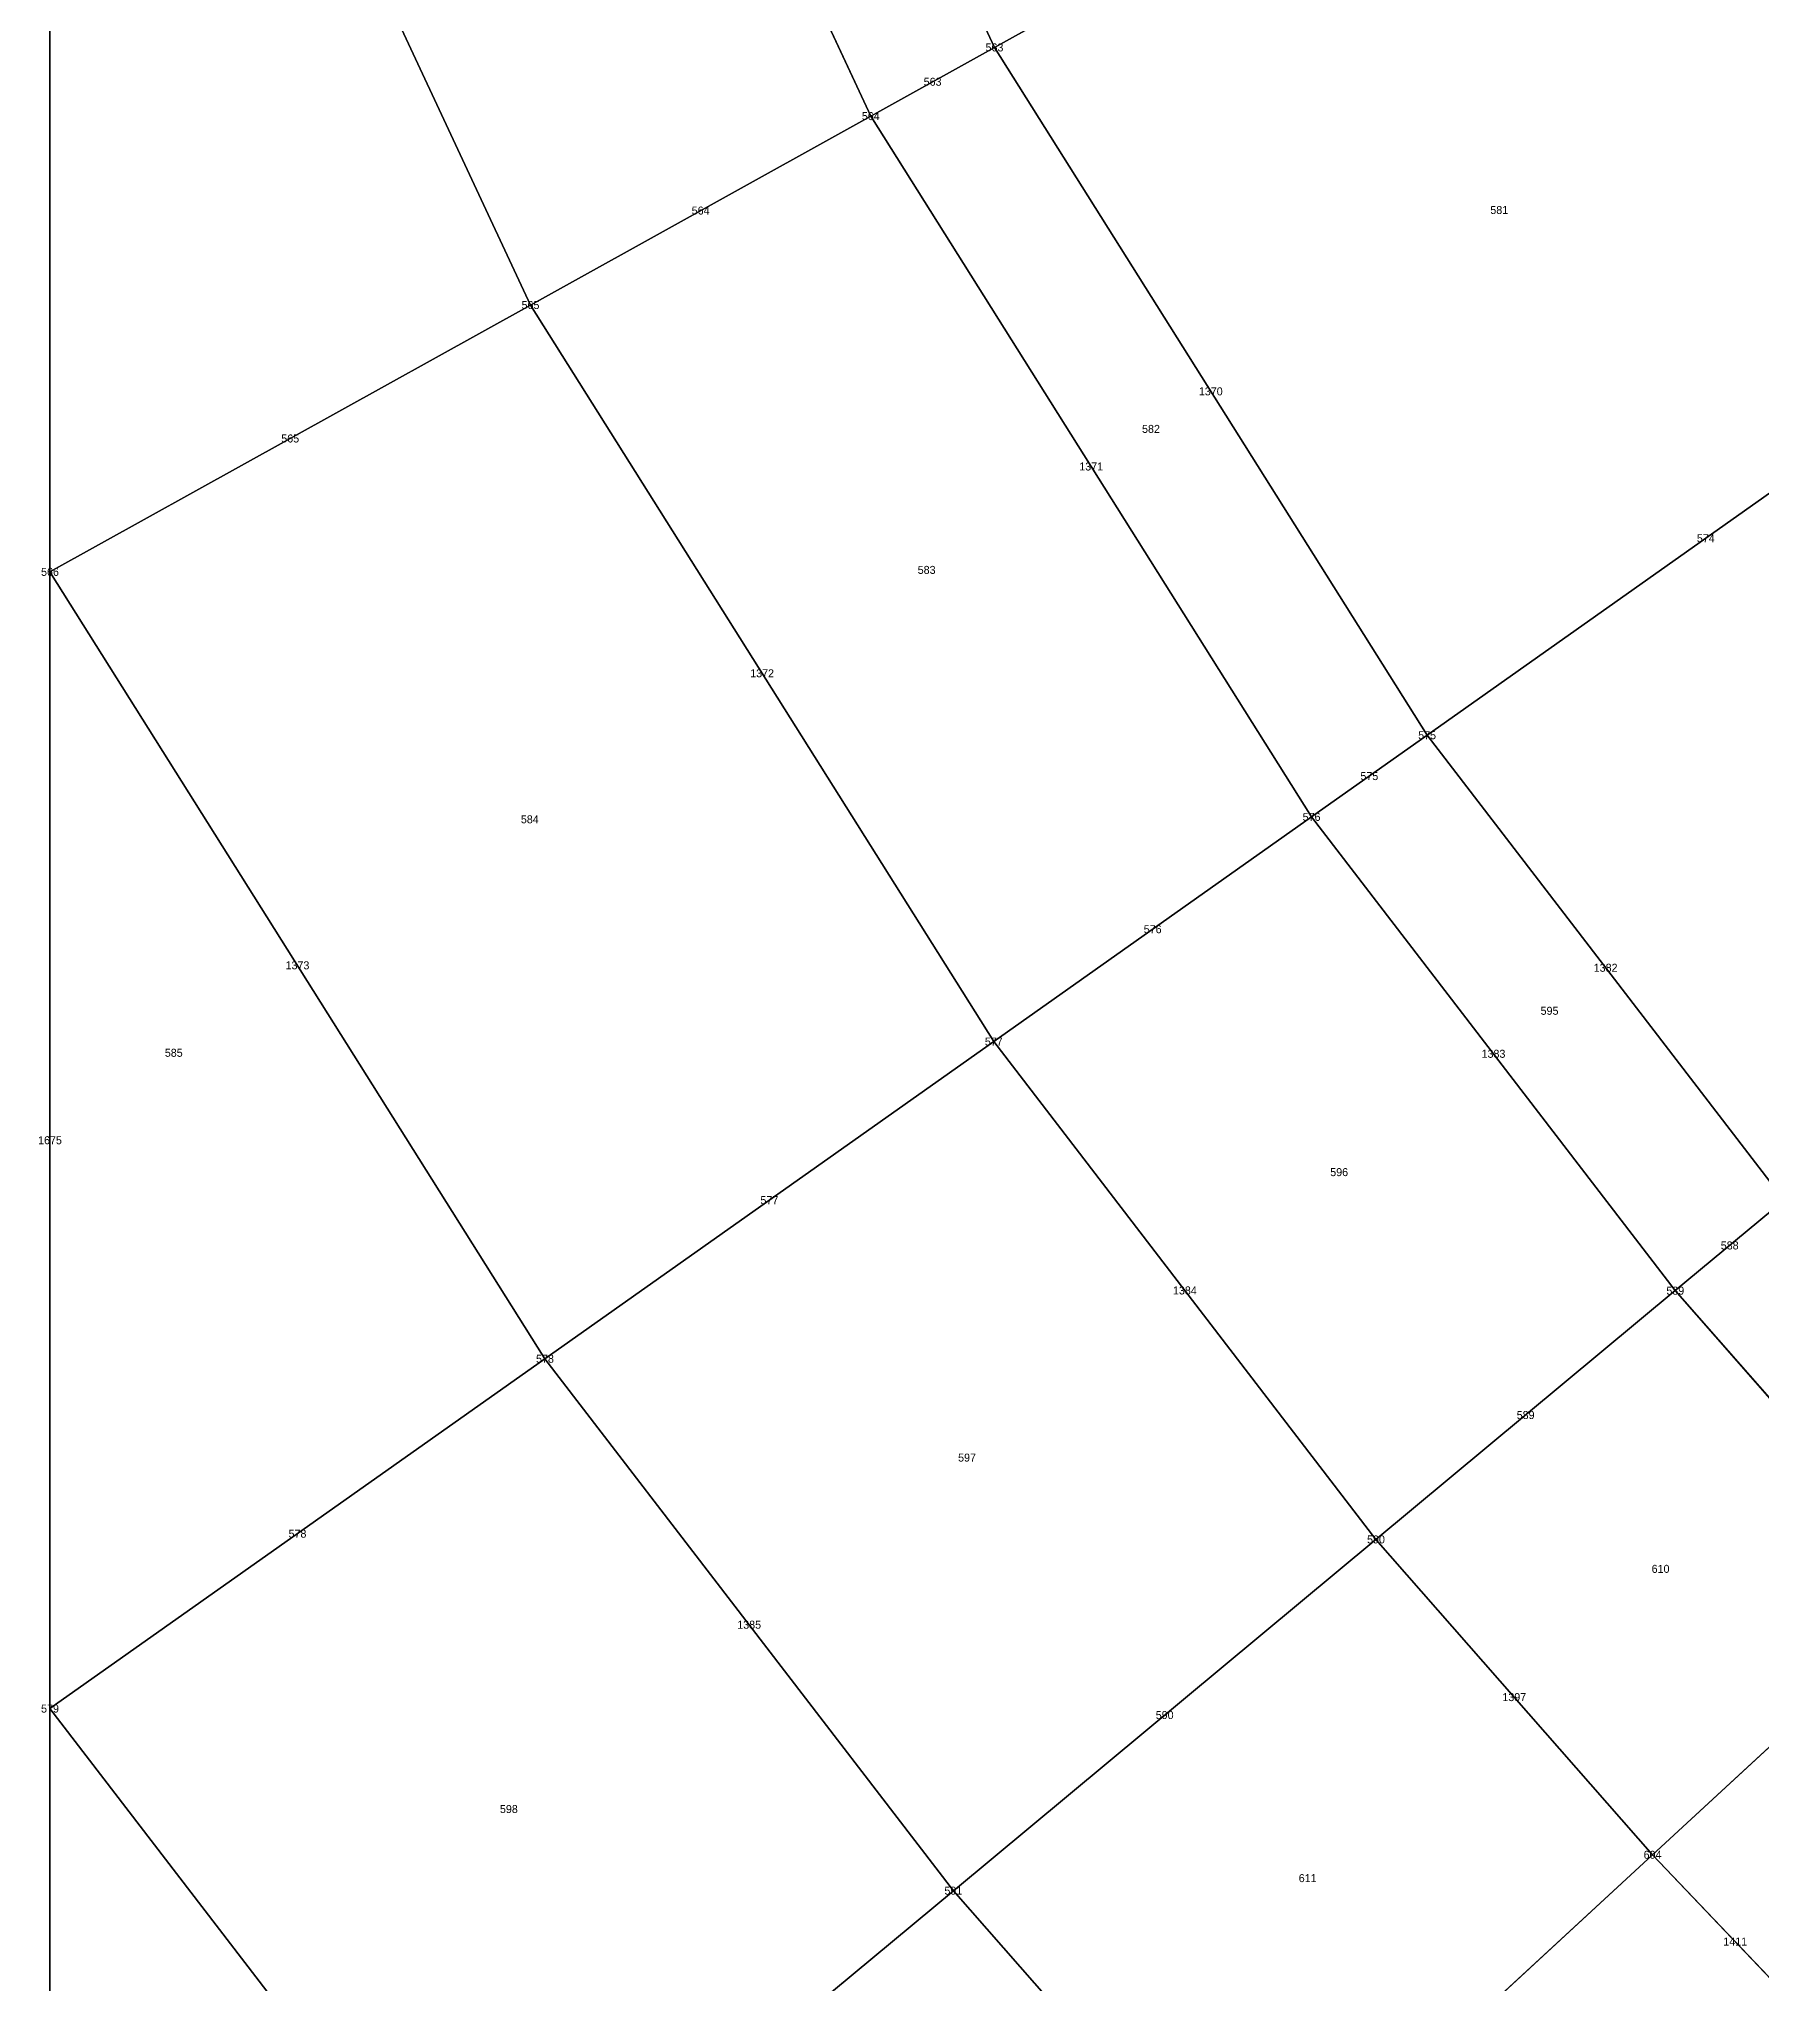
# Model space of a CAD drawing. Header units: metres. Extents: x -1.88 to 1.88, y -1.88 to 1.88.
# Drawn here: x -1.8778 to -1.4475, y -1.3944 to -0.9085 of the extents above; entities that cross this region are included whole.
import ezdxf
from ezdxf.enums import TextEntityAlignment as Align

# ---------------------------------------------------------------- set-up
doc = ezdxf.new("R2010")
doc.units = ezdxf.units.M

msp = doc.modelspace()

# ---------------------------------------------------------------- linework, layer by layer
at = {"layer": 'BRANCHES'}
for p, q in [((-1.75115, -0.67014, 1.875), (-1.63903, -0.9106, 1.875)), ((-1.78417, -0.68277, 1.83897), (-1.66993, -0.92777, 1.83897)), ((-1.875, -0.71753, 1.73227), (-1.75495, -0.975, 1.73227)), ((-1.875, -0.71753, 1.73227), (-1.875, -1.04169, 1.55901)), ((-1.48995, -0.82777, 2.03128), (-1.63903, -0.9106, 1.875)), ((-1.63903, -0.9106, 1.875), (-1.66993, -0.92777, 1.83897)), ((-1.63903, -0.9106, 1.875), (-1.53093, -1.08253, 1.875)), ((-1.66993, -0.92777, 1.83897), (-1.75495, -0.975, 1.73227)), ((-1.66993, -0.92777, 1.83897), (-1.55979, -1.10294, 1.83897)), ((-1.75495, -0.975, 1.73227), (-1.875, -1.04169, 1.55901)), ((-1.75495, -0.975, 1.73227), (-1.6392, -1.15909, 1.73227)), ((-1.39168, -0.98406, 2.03128), (-1.53093, -1.08253, 1.875)), ((-1.875, -1.04169, 1.55901), (-1.75133, -1.23838, 1.55901)), ((-1.875, -1.04169, 1.55901), (-1.875, -1.32583, 1.32583)), ((-1.53093, -1.08253, 1.875), (-1.55979, -1.10294, 1.83897)), ((-1.53093, -1.08253, 1.875), (-1.44174, -1.19876, 1.875)), ((-1.55979, -1.10294, 1.83897), (-1.6392, -1.15909, 1.73227)), ((-1.55979, -1.10294, 1.83897), (-1.46892, -1.22136, 1.83897)), ((-1.6392, -1.15909, 1.73227), (-1.75133, -1.23838, 1.55901)), ((-1.6392, -1.15909, 1.73227), (-1.5437, -1.28354, 1.73227)), ((-1.44174, -1.19876, 1.875), (-1.46892, -1.22136, 1.83897)), ((-1.46892, -1.22136, 1.83897), (-1.5437, -1.28354, 1.73227)), ((-1.46892, -1.22136, 1.83897), (-1.40317, -1.29636, 1.83897)), ((-1.75133, -1.23838, 1.55901), (-1.875, -1.32583, 1.32583)), ((-1.75133, -1.23838, 1.55901), (-1.6493, -1.37134, 1.55901)), ((-1.5437, -1.28354, 1.73227), (-1.6493, -1.37134, 1.55901)), ((-1.5437, -1.28354, 1.73227), (-1.4746, -1.36236, 1.73227)), ((-1.40317, -1.29636, 1.83897), (-1.4746, -1.36236, 1.73227)), ((-1.875, -1.32583, 1.32583), (-1.76576, -1.46817, 1.32583)), ((-1.875, -1.32583, 1.32583), (-1.875, -1.55901, 1.04169)), ((-1.4746, -1.36236, 1.73227), (-1.57548, -1.45555, 1.55901)), ((-1.4746, -1.36236, 1.73227), (-1.43329, -1.40575, 1.73227)), ((-1.6493, -1.37134, 1.55901), (-1.76576, -1.46817, 1.32583)), ((-1.6493, -1.37134, 1.55901), (-1.57548, -1.45555, 1.55901))]:
    msp.add_line(p, q, dxfattribs=at)
at = {"layer": 'Faces'}
for points in [[(-1.59187, -0.60918, 2.03128), (-1.48995, -0.82777, 2.03128), (-1.63903, -0.9106, 1.875), (-1.75115, -0.67014, 1.875)], [(-1.75115, -0.67014, 1.875), (-1.63903, -0.9106, 1.875), (-1.66993, -0.92777, 1.83897), (-1.78417, -0.68277, 1.83897)], [(-1.78417, -0.68277, 1.83897), (-1.66993, -0.92777, 1.83897), (-1.75495, -0.975, 1.73227), (-1.875, -0.71753, 1.73227)], [(-1.875, -0.71753, 1.73227), (-1.75495, -0.975, 1.73227), (-1.875, -1.04169, 1.55901), (-1.875, -0.71753, 1.73227)], [(-1.32952, -0.73864, 2.1721), (-1.24183, -0.87811, 2.1721), (-1.39168, -0.98406, 2.03128), (-1.48995, -0.82777, 2.03128)], [(-1.48995, -0.82777, 2.03128), (-1.39168, -0.98406, 2.03128), (-1.53093, -1.08253, 1.875), (-1.63903, -0.9106, 1.875)], [(-1.63903, -0.9106, 1.875), (-1.53093, -1.08253, 1.875), (-1.55979, -1.10294, 1.83897), (-1.66993, -0.92777, 1.83897)], [(-1.66993, -0.92777, 1.83897), (-1.55979, -1.10294, 1.83897), (-1.6392, -1.15909, 1.73227), (-1.75495, -0.975, 1.73227)], [(-1.75495, -0.975, 1.73227), (-1.6392, -1.15909, 1.73227), (-1.75133, -1.23838, 1.55901), (-1.875, -1.04169, 1.55901)], [(-1.39168, -0.98406, 2.03128), (-1.31059, -1.08972, 2.03128), (-1.44174, -1.19876, 1.875), (-1.53093, -1.08253, 1.875)], [(-1.875, -1.04169, 1.55901), (-1.75133, -1.23838, 1.55901), (-1.875, -1.32583, 1.32583), (-1.875, -1.04169, 1.55901)], [(-1.53093, -1.08253, 1.875), (-1.44174, -1.19876, 1.875), (-1.46892, -1.22136, 1.83897), (-1.55979, -1.10294, 1.83897)], [(-1.55979, -1.10294, 1.83897), (-1.46892, -1.22136, 1.83897), (-1.5437, -1.28354, 1.73227), (-1.6392, -1.15909, 1.73227)], [(-1.6392, -1.15909, 1.73227), (-1.5437, -1.28354, 1.73227), (-1.6493, -1.37134, 1.55901), (-1.75133, -1.23838, 1.55901)], [(-1.44174, -1.19876, 1.875), (-1.37721, -1.27237, 1.875), (-1.40317, -1.29636, 1.83897), (-1.46892, -1.22136, 1.83897)], [(-1.46892, -1.22136, 1.83897), (-1.40317, -1.29636, 1.83897), (-1.4746, -1.36236, 1.73227), (-1.5437, -1.28354, 1.73227)], [(-1.75133, -1.23838, 1.55901), (-1.6493, -1.37134, 1.55901), (-1.76576, -1.46817, 1.32583), (-1.875, -1.32583, 1.32583)], [(-1.5437, -1.28354, 1.73227), (-1.4746, -1.36236, 1.73227), (-1.57548, -1.45555, 1.55901), (-1.6493, -1.37134, 1.55901)], [(-1.40317, -1.29636, 1.83897), (-1.36386, -1.33765, 1.83897), (-1.43329, -1.40575, 1.73227), (-1.4746, -1.36236, 1.73227)], [(-1.875, -1.32583, 1.32583), (-1.76576, -1.46817, 1.32583), (-1.875, -1.55901, 1.04169), (-1.875, -1.32583, 1.32583)], [(-1.4746, -1.36236, 1.73227), (-1.43329, -1.40575, 1.73227), (-1.53134, -1.50192, 1.55901), (-1.57548, -1.45555, 1.55901)], [(-1.6493, -1.37134, 1.55901), (-1.57548, -1.45555, 1.55901), (-1.68673, -1.55833, 1.32583), (-1.76576, -1.46817, 1.32583)]]:
    msp.add_3dface(points, dxfattribs=at)
at = {"layer": 'NODI-Estradosso'}
for p in [(-1.63903, -0.9106, 2.27961), (-1.66993, -0.92777, 2.25007), (-1.75495, -0.975, 2.16374), (-1.875, -1.04169, 2.02768), (-1.53093, -1.08253, 2.27961), (-1.55979, -1.10294, 2.25007), (-1.6392, -1.15909, 2.16374), (-1.46892, -1.22136, 2.25007), (-1.75133, -1.23838, 2.02768), (-1.5437, -1.28354, 2.16374), (-1.875, -1.32583, 1.8544), (-1.4746, -1.36236, 2.16374), (-1.6493, -1.37134, 2.02768)]:
    msp.add_point(p, dxfattribs=at)
at = {"layer": 'NODI-Intradosso'}
for p in [(-1.63903, -0.9106, 1.875), (-1.66993, -0.92777, 1.83897), (-1.75495, -0.975, 1.73227), (-1.875, -1.04169, 1.55901), (-1.53093, -1.08253, 1.875), (-1.55979, -1.10294, 1.83897), (-1.6392, -1.15909, 1.73227), (-1.46892, -1.22136, 1.83897), (-1.75133, -1.23838, 1.55901), (-1.5437, -1.28354, 1.73227), (-1.875, -1.32583, 1.32583), (-1.4746, -1.36236, 1.73227), (-1.6493, -1.37134, 1.55901)]:
    msp.add_point(p, dxfattribs=at)

# ---------------------------------------------------------------- texts
at = {"layer": 'BRANCHES-Index'}
for s, p in [('563', (-1.65448, -0.91918, 1.85699)), ('564', (-1.71244, -0.95138, 1.78562)), ('1370', (-1.58498, -0.99657, 1.875)), ('565', (-1.81498, -1.00835, 1.64564)), ('1371', (-1.61486, -1.01535, 1.83897)), ('574', (-1.4613, -1.0333, 1.95314)), ('1372', (-1.69708, -1.06704, 1.73227)), ('575', (-1.54536, -1.09274, 1.85699)), ('576', (-1.5995, -1.13102, 1.78562)), ('1373', (-1.81317, -1.14004, 1.55901)), ('1382', (-1.48633, -1.14065, 1.875)), ('1383', (-1.51435, -1.16215, 1.83897)), ('1675', (-1.875, -1.18376, 1.44242)), ('577', (-1.69527, -1.19874, 1.64564)), ('588', (-1.45533, -1.21006, 1.85699)), ('1384', (-1.59145, -1.22131, 1.73227)), ('589', (-1.50631, -1.25245, 1.78562)), ('578', (-1.81317, -1.2821, 1.44242)), ('1385', (-1.70031, -1.30486, 1.55901)), ('590', (-1.5965, -1.32744, 1.64564)), ('1397', (-1.50915, -1.32295, 1.73227)), ('1411', (-1.45395, -1.38406, 1.73227))]:
    msp.add_text(s, height=0.002, dxfattribs=at).set_placement(p, align=Align.MIDDLE_CENTER)
at = {"layer": 'Faces-Index'}
for s, p in [('581', (-1.5129, -0.95124, 1.95314)), ('582', (-1.59992, -1.00596, 1.85699)), ('583', (-1.65597, -1.0412, 1.78562)), ('584', (-1.75512, -1.10354, 1.64564)), ('595', (-1.50034, -1.1514, 1.85699)), ('585', (-1.84408, -1.1619, 1.50071)), ('596', (-1.5529, -1.19173, 1.78562)), ('597', (-1.64588, -1.26309, 1.64564)), ('610', (-1.4726, -1.2909, 1.78562)), ('598', (-1.76035, -1.35093, 1.44242)), ('611', (-1.56077, -1.3682, 1.64564))]:
    msp.add_text(s, height=0.002, dxfattribs=at).set_placement(p, align=Align.MIDDLE_CENTER)
at = {"layer": 'NODI-Index'}
for s, p in [('563', (-1.63903, -0.9106, 1.875)), ('564', (-1.66993, -0.92777, 1.83897)), ('565', (-1.75495, -0.975, 1.73227)), ('566', (-1.875, -1.04169, 1.55901)), ('575', (-1.53093, -1.08253, 1.875)), ('576', (-1.55979, -1.10294, 1.83897)), ('577', (-1.6392, -1.15909, 1.73227)), ('589', (-1.46892, -1.22136, 1.83897)), ('578', (-1.75133, -1.23838, 1.55901)), ('590', (-1.5437, -1.28354, 1.73227)), ('579', (-1.875, -1.32583, 1.32583)), ('604', (-1.4746, -1.36236, 1.73227)), ('591', (-1.6493, -1.37134, 1.55901))]:
    msp.add_text(s, height=0.002, dxfattribs=at).set_placement(p, align=Align.MIDDLE_CENTER)

doc.saveas('drawing.dxf')
